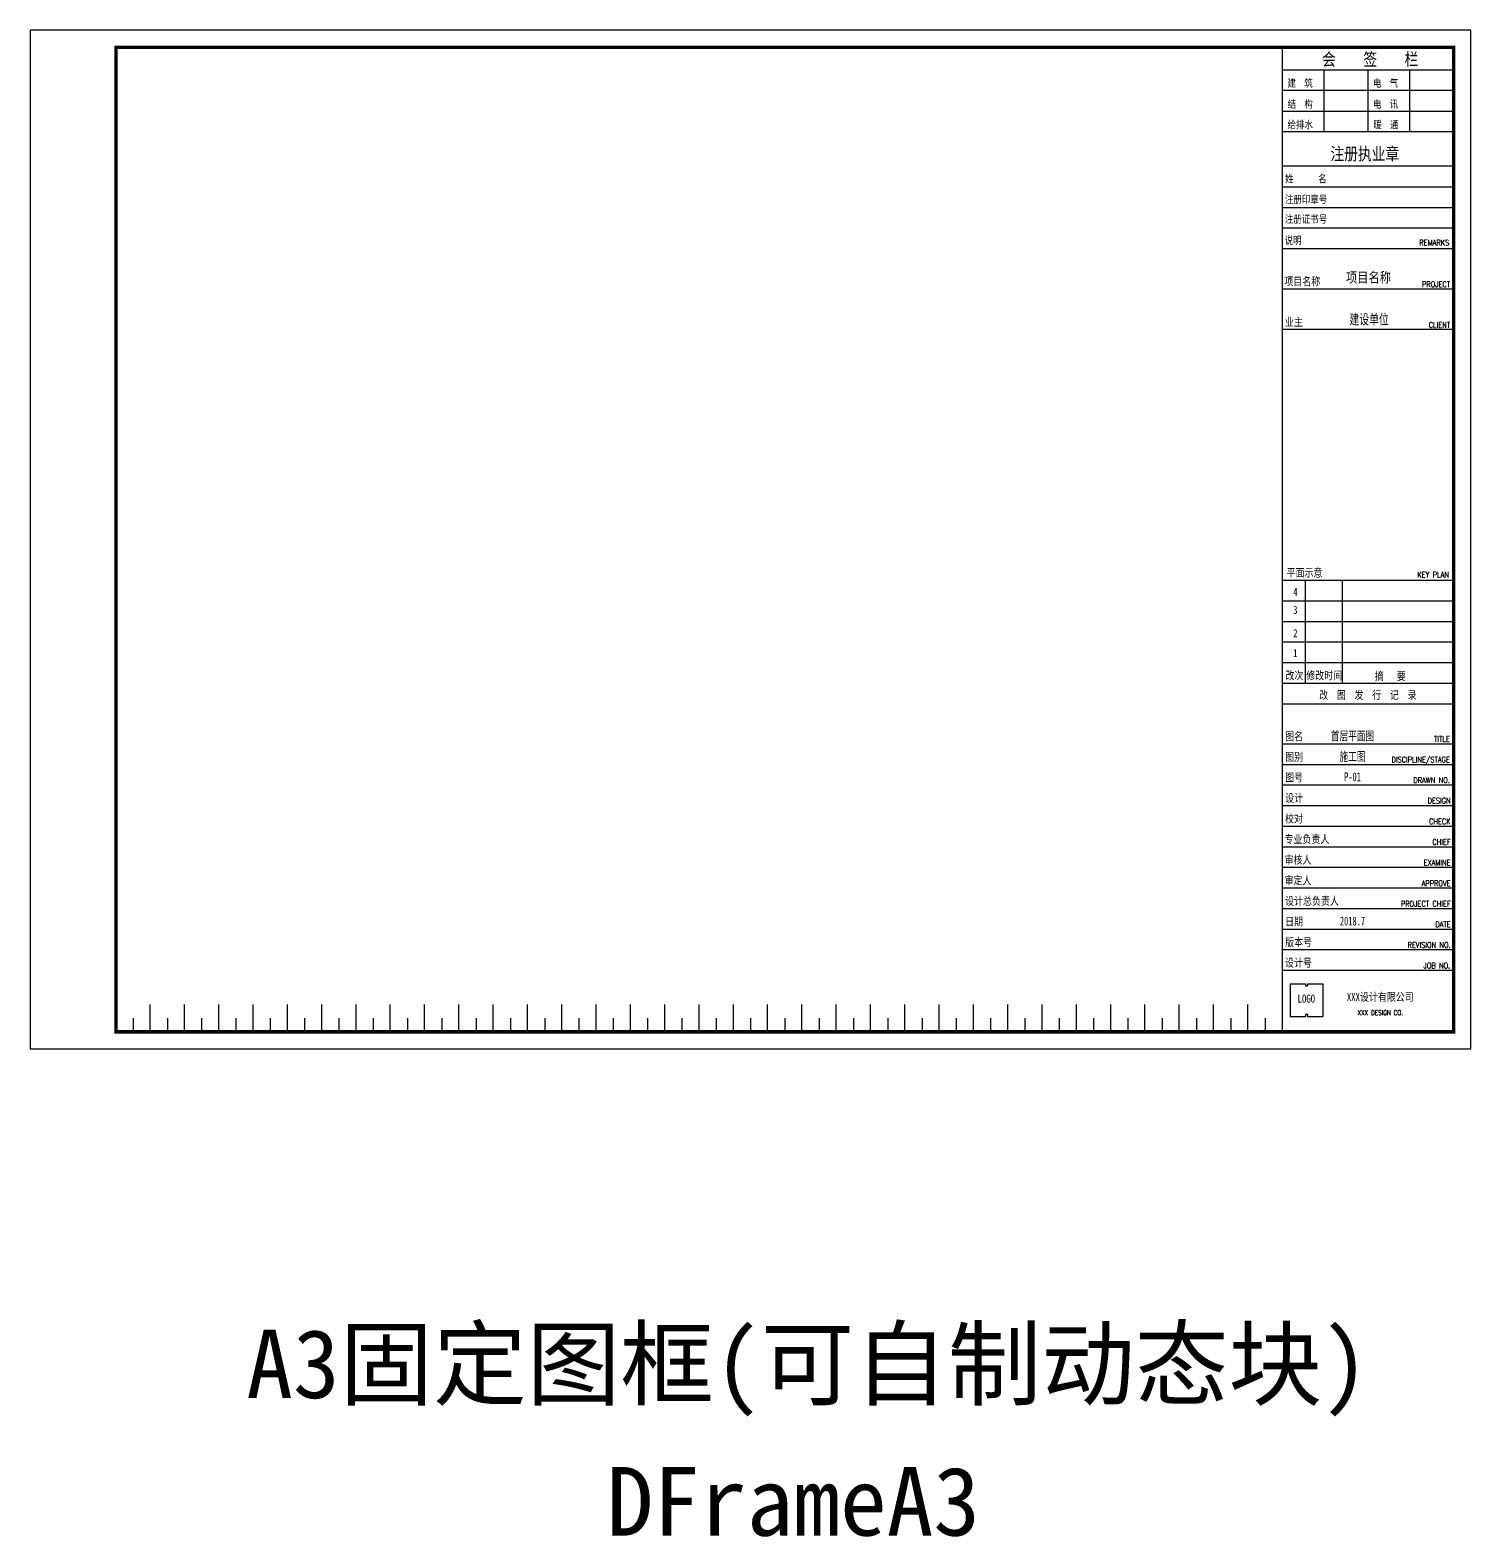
# Model space of a CAD drawing. Header units: millimetres. Extents: x -204 to 3828, y -2242 to 1531.
# Drawn here: x 198.9 to 618.9, y -2241.8 to -1802.6 of the extents above; entities that cross this region are included whole.
import ezdxf
from ezdxf.enums import TextEntityAlignment as Align

# ---------------------------------------------------------------- set-up
doc = ezdxf.new("R2010")
doc.units = ezdxf.units.MM
doc.styles.add('ROMANS', font='romans.shx', dxfattribs={"width": 0.8})
doc.styles.get("Standard").update_dxf_attribs({"font": 'SimSun.ttf'})
doc.styles.add('黑体', font='')
doc.styles.get('黑体').set_extended_font_data('SimHei')

# ---------------------------------------------------------------- blocks, each defined once
blk = doc.blocks.new('DFrameA3')
for p, q in [((415, 285.33), (365, 285.33)), ((377.14, 285.33), (377.14, 267.33)), ((390, 285.33), (390, 267.33)), ((402.14, 285.33), (402.14, 267.33)), ((415, 279.45), (365, 279.45)), ((415, 273.33), (365, 273.33)), ((415, 267.33), (365, 267.33)), ((415, 257.33), (365, 257.33)), ((365, 251.33), (415, 251.33)), ((365, 245.33), (415, 245.33)), ((365, 239.33), (415, 239.33)), ((365, 233.33), (415, 233.33)), ((365, 221.59), (415, 221.59)), ((415, 209.72), (365, 209.72)), ((365, 136.66), (415, 136.66)), ((371.8, 106.66), (371.8, 136.66)), ((382.55, 106.66), (382.55, 136.66)), ((365, 130.66), (415, 130.66)), ((365, 124.66), (415, 124.66)), ((365, 118.66), (415, 118.66)), ((365, 112.66), (415, 112.66)), ((365, 106.66), (415, 106.66)), ((365, 100.66), (415, 100.66)), ((365, 88.97), (415, 88.97)), ((365, 82.97), (415, 82.97)), ((365, 76.97), (415, 76.97)), ((365, 70.97), (415, 70.97)), ((365, 64.97), (415, 64.97)), ((365, 58.97), (415, 58.97)), ((365, 52.97), (415, 52.97)), ((365, 46.97), (415, 46.97)), ((365, 40.97), (415, 40.97)), ((365, 34.97), (415, 34.97)), ((365, 28.97), (415, 28.97)), ((365, 22.97), (415, 22.97)), ((30, 8.97), (30, 5)), ((35, 5), (35, 12.94)), ((40, 8.97), (40, 5)), ((45, 5), (45, 12.94)), ((50, 8.97), (50, 5)), ((55, 5), (55, 12.94)), ((60, 8.97), (60, 5)), ((65, 5), (65, 12.94)), ((70, 8.97), (70, 5)), ((75, 5), (75, 12.94)), ((80, 8.97), (80, 5)), ((85, 5), (85, 12.94)), ((90, 8.97), (90, 5)), ((95, 5), (95, 12.94)), ((100, 8.97), (100, 5)), ((105, 5), (105, 12.94)), ((110, 8.97), (110, 5)), ((115, 5), (115, 12.94)), ((120, 8.97), (120, 5)), ((125, 5), (125, 12.94)), ((130, 8.97), (130, 5)), ((135, 5), (135, 12.94)), ((140, 8.97), (140, 5)), ((145, 5), (145, 12.94)), ((150, 8.97), (150, 5)), ((155, 5), (155, 12.94)), ((160, 8.97), (160, 5)), ((165, 5), (165, 12.94)), ((170, 8.97), (170, 5)), ((175, 5), (175, 12.94)), ((180, 8.97), (180, 5)), ((185, 5), (185, 12.94)), ((190, 8.97), (190, 5)), ((195, 5), (195, 12.94)), ((200, 8.97), (200, 5)), ((205, 5), (205, 12.94)), ((210, 8.97), (210, 5)), ((215, 5), (215, 12.94)), ((220, 8.97), (220, 5)), ((225, 5), (225, 12.94)), ((230, 8.97), (230, 5)), ((235, 5), (235, 12.94)), ((240, 8.97), (240, 5)), ((245, 5), (245, 12.94)), ((250, 8.97), (250, 5)), ((255, 5), (255, 12.94)), ((260, 8.97), (260, 5)), ((265, 5), (265, 12.94)), ((270, 8.97), (270, 5)), ((275, 5), (275, 12.94)), ((280, 8.97), (280, 5)), ((285, 5), (285, 12.94)), ((290, 8.97), (290, 5)), ((295, 5), (295, 12.94)), ((300, 8.97), (300, 5)), ((305, 5), (305, 12.94)), ((310, 8.97), (310, 5)), ((315, 5), (315, 12.94)), ((320, 8.97), (320, 5)), ((325, 5), (325, 12.94)), ((330, 8.97), (330, 5)), ((335, 5), (335, 12.94)), ((340, 8.97), (340, 5)), ((345, 5), (345, 12.94)), ((350, 8.97), (350, 5)), ((355, 5), (355, 12.94)), ((360, 8.97), (360, 5))]:
    blk.add_line(p, q)
at = {"lineweight": -3}
for p, q in [((367.33, 19.01), (371.78, 19.01)), ((367.33, 19.01), (367.33, 9.49)), ((371.78, 19.01), (371.78, 18.38)), ((371.78, 18.38), (372.41, 18.38)), ((372.41, 19.01), (376.85, 19.01)), ((372.41, 19.01), (372.41, 18.38)), ((376.85, 19.01), (376.85, 9.49)), ((367.33, 9.49), (371.78, 9.49)), ((371.78, 10.12), (372.41, 10.12)), ((371.78, 10.12), (371.78, 9.49)), ((372.41, 10.12), (372.41, 9.49)), ((372.41, 9.49), (376.85, 9.49))]:
    blk.add_line(p, q, dxfattribs=at)
for points in [[(0, 0), (420, 0), (420, 297), (0, 297)], [(415, 5), (415, 292), (365, 292), (365, 4.97)]]:
    blk.add_lwpolyline(points, close=True)
at = {"const_width": 1}
blk.add_lwpolyline([(25, 5), (415, 5), (415, 292), (25, 292)], close=True, dxfattribs=at)
at = {"style": '黑体', "width": 0.8}
for s, height, p in [('会    签    栏', 3.6789, (376.63, 286.67)), ('建  筑', 2.207, (366.56, 280.46)), ('电  气', 2.207, (391.45, 280.46)), ('结  构', 2.207, (366.56, 274.34)), ('电  讯', 2.207, (391.46, 274.34)), ('给排水', 2.207, (366.56, 268.34)), ('暖  通', 2.207, (391.56, 268.34)), ('注册执业章', 3.679, (379.05, 259.12)), ('姓      名', 2.207, (365.82, 252.57)), ('注册印章号', 2.207, (365.78, 246.58)), ('注册证书号', 2.207, (365.76, 240.82)), ('说明', 2.207, (365.72, 234.6)), ('项目名称', 2.333, (365.63, 222.59)), ('业主', 2.333, (365.8, 210.73)), ('平面示意', 2.333, (366.29, 137.66)), ('4', 2.33, (368.21, 132.09)), ('3', 2.33, (368.21, 126.85)), ('2', 2.33, (368.21, 120.03)), ('1', 2.33, (368.21, 114.23)), ('图名', 2.333, (365.86, 89.98)), ('图别', 2.333, (365.86, 83.98)), ('图号', 2.333, (365.86, 77.98)), ('设计', 2.333, (365.86, 71.98)), ('校对', 2.333, (365.84, 65.98)), ('专业负责人', 2.333, (365.69, 59.98)), ('审核人', 2.333, (365.69, 53.98)), ('审定人', 2.333, (365.69, 47.98)), ('设计总负责人', 2.333, (365.84, 41.98)), ('日期', 2.333, (365.84, 35.98)), ('版本号', 2.333, (365.87, 29.98)), ('设计号', 2.333, (365.83, 23.98))]:
    blk.add_text(s, height=height, dxfattribs=at).set_placement(p)
at = {"style": 'ROMANS', "width": 0.7}
for s, height, p in [('REMARKS', 1.656, (413.72, 234.22)), ('PROJECT', 1.648, (413.96, 222.12)), ('CLIENT', 1.648, (413.96, 210.25)), ('KEY PLAN', 1.648, (413.61, 137.42)), ('TITLE', 1.648, (413.87, 89.54)), ('DISCIPLINE/STAGE', 1.648, (413.87, 83.54)), ('DRAWN NO.', 1.648, (413.87, 77.54)), ('DESIGN', 1.648, (414.1, 71.54)), ('CHECK', 1.648, (414.1, 65.5)), ('CHIEF', 1.648, (414.1, 59.5)), ('EXAMINE', 1.648, (414.1, 53.5)), ('APPROVE', 1.648, (414.1, 47.5)), ('PROJECT CHIEF', 1.648, (414.1, 41.5)), ('DATE', 1.648, (414.1, 35.5)), ('REVISION NO.', 1.648, (414.1, 29.5)), ('JOB NO.', 1.648, (413.99, 23.5))]:
    blk.add_text(s, height=height, dxfattribs=at).set_placement(p, align=Align.RIGHT)
for s, height, style, width, p in [('改次', 2.333, '黑体', 0.8, (368.56, 108.96)), ('修改时间', 2.333, '黑体', 0.8, (377.23, 108.96)), ('摘   要', 2.333, '黑体', 0.8, (396.49, 108.78)), ('改  图  发  行  记  录', 2.3333, '黑体', 0.8, (389.97, 103.26)), ('LOGO', 2.333, '黑体', 0.8, (372.04, 14.69)), ('XXX设计有限公司', 2.333, '黑体', 0.8, (393.6, 15.24)), ('XXX DESIGN CO.', 1.418, 'ROMANS', 0.7, (393.6, 10.57))]:
    blk.add_text(s, height=height, dxfattribs=dict(style=style, width=width)).set_placement(p, align=Align.MIDDLE)
at = {"color": 2, "style": '黑体'}
for tag, height, width, p in [('项目名称', 3, 0.8, (390.14, 224.98)), ('建设单位', 3, 0.7, (390.34, 212.77)), ('图名', 2.57, 0.7, (385.49, 91.33)), ('图别', 2.57, 0.7, (385.49, 85.33)), ('图号', 2.57, 0.7, (385.49, 79.33)), ('日期', 2.57, 0.7, (385.49, 37.28))]:
    blk.add_attdef(tag, text='', height=height, dxfattribs=dict(at, width=width)).set_placement(p, align=Align.MIDDLE)

msp = doc.modelspace()

# ---------------------------------------------------------------- block references
msp.add_blockref('DFrameA3', (198.85, -2099.56)).add_auto_attribs({'日期': '2018.7', '图号': 'P-01', '图名': '首层平面图', '图别': '施工图', '建设单位': '建设单位', '项目名称': '项目名称'})

# ---------------------------------------------------------------- texts
at = {"color": 6}
for s, p in [('A3固定图框(可自制动态块)', (261.86, -2201.33)), ('DFrameA3', (366.92, -2241.42))]:
    msp.add_text(s, height=20, dxfattribs=at).set_placement(p)

doc.saveas('drawing.dxf')
